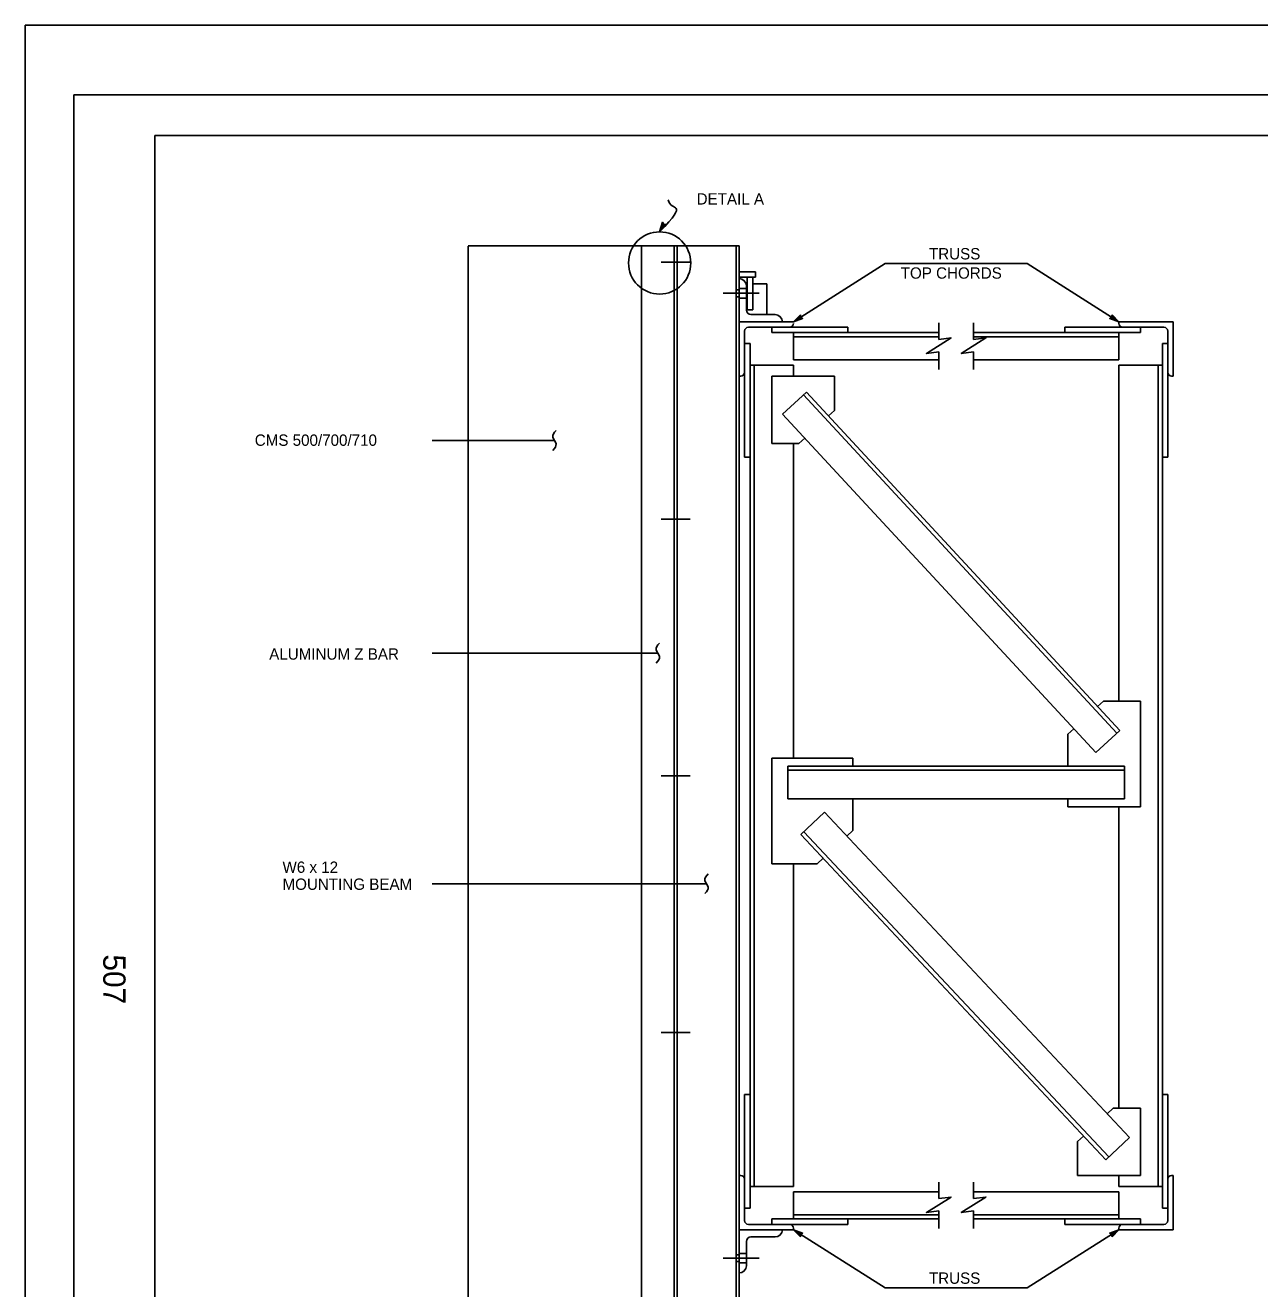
# Model space of a CAD drawing. Extents: x -893 to 867, y -474 to 712.
# Drawn here: x -893 to -131, y -68 to 712 of the extents above; entities that cross this region are included whole.
import ezdxf

# ---------------------------------------------------------------- set-up
doc = ezdxf.new("R2010")
doc.units = 0
for name, color, linetype in [('10 Sheet Format', 7, 'Continuous'), ('214 Text and Titles', 7, 'Continuous'), ('220 Structural Steel', 7, 'Continuous'), ('60 Nongeo Data', 7, 'Continuous'), ('str_Center-Line-A', 7, 'Continuous'), ('str_Dimensions-A', 7, 'Continuous'), ('str_Misc-Steel-A', 7, 'Continuous'), ('str_Misc-Steel-B', 7, 'Continuous'), ('str_Misc-Steel-C', 7, 'Continuous'), ('str_Misc-Steel-D', 7, 'Continuous'), ('str_Misc-Steel-E', 7, 'Continuous'), ('str_Misc-Steel-F', 7, 'Continuous'), ('str_Text-A', 7, 'Continuous')]:
    doc.layers.add(name, color=color, linetype=linetype)

# ---------------------------------------------------------------- blocks, each defined once
blk = doc.blocks.new('AHT')
at = {"layer": '60 Nongeo Data'}
blk.add_lwpolyline([(-5.9055, 1.3189), (0, 0), (-5.9059, -1.3094), (-5.6957, -0.9602), (-1.3693, -0.0035), (-5.6968, 0.9693), (-5.4886, 0.6205), (-2.7193, 0.002), (-5.4858, -0.6114), (-5.2756, -0.2622), (-4.0791, 0.0031), (-5.2799, 0.2713), (-5.1181, 0), (-5.9059, -1.3094), (-5.1181, 0)], close=True, dxfattribs=at)

msp = doc.modelspace()

# ---------------------------------------------------------------- linework, layer by layer
at = {"layer": '10 Sheet Format'}
for p, q in [((-863.45, 668.96), (836.55, 668.96)), ((-863.45, 668.96), (-863.45, -431.04)), ((-813.45, 643.96), (811.55, 643.96)), ((-813.45, 643.96), (-813.45, -406.04))]:
    msp.add_line(p, q, dxfattribs=at)
for points in [[(-893.45, -474.04), (866.55, -474.04), (866.55, 711.96), (-893.45, 711.96)], [(-863.45, -431.04), (836.55, -431.04), (836.55, 668.96), (-863.45, 668.96)]]:
    msp.add_lwpolyline(points, close=True, dxfattribs=at)
at = {"layer": '214 Text and Titles'}
msp.add_open_spline([(-501.77, 584.37), (-482.81, 604.13), (-495.17, 596.37), (-496.5, 604.13)], degree=3, dxfattribs=at)
at = {"layer": '220 Structural Steel'}
for p, q in [((-452.67, 528.82), (-425.87, 528.82)), ((-452.67, -58.68), (-452.67, -31.88)), ((-426.01, -31.91), (-452.67, -31.91)), ((-452.67, -31.91), (-452.67, -58.58)), ((-445.45, -36.36), (-430.45, -36.36)), ((-448.23, -54.14), (-448.23, -39.14)), ((-454.55, -47.38), (-452.67, -47.38)), ((-454.55, -51.56), (-452.67, -51.56))]:
    msp.add_line(p, q, dxfattribs=at)
for centre, radius, start, end in [((-445.45, -39.14), 2.78, 90, 180), ((-430.45, -31.91), 4.44, 270, 0), ((-452.67, -54.14), 4.44, 270, 0)]:
    msp.add_arc(centre, radius, start, end, dxfattribs=at)
at = {"layer": 'str_Center-Line-A'}
for p, q in [((-483, 565.64), (-500.87, 565.64)), ((-462.55, 546.41), (-440.23, 546.41)), ((-483, 407.03), (-500.87, 407.03)), ((-483, 248.43), (-500.87, 248.43)), ((-483, 89.82), (-500.87, 89.82)), ((-462.55, -49.47), (-440.23, -49.47))]:
    msp.add_line(p, q, dxfattribs=at)
at = {"layer": 'str_Dimensions-A'}
for p, q in [((-362.58, 564.77), (-419.17, 528.82)), ((-274.77, 564.77), (-218.18, 528.82)), ((-414.9, 533.1), (-414.9, 533.1)), ((-413.49, 530.88), (-413.49, 530.88)), ((-223.86, 530.88), (-223.86, 530.88)), ((-222.46, 533.1), (-222.46, 533.1)), ((-419.17, 528.82), (-419.17, 528.82)), ((-218.18, 528.82), (-218.18, 528.82)), ((-472.77, 181.81), (-642.17, 181.81)), ((-362.58, -67.86), (-419.17, -31.91)), ((-419.17, -31.91), (-419.17, -31.91)), ((-414.9, -36.19), (-414.9, -36.19)), ((-413.49, -33.97), (-413.49, -33.97)), ((-274.77, -67.86), (-218.18, -31.91)), ((-223.86, -33.97), (-223.86, -33.97)), ((-222.46, -36.19), (-222.46, -36.19)), ((-218.18, -31.91), (-218.18, -31.91))]:
    msp.add_line(p, q, dxfattribs=at)
for points in [[(-274.77, 564.77), (-362.58, 564.77)], [(-566.78, 455.53), (-642.17, 455.53)], [(-502.92, 324.2), (-642.17, 324.2)], [(-274.77, -67.86), (-362.58, -67.86)]]:
    msp.add_lwpolyline(points, dxfattribs=at)
for points in [[(-414.9, 533.1), (-419.17, 528.82), (-413.49, 530.88), (-413.85, 531.06), (-418.02, 529.55), (-414.88, 532.69), (-414.87, 532.28), (-416.88, 530.28), (-414.22, 531.24), (-414.58, 531.43), (-415.73, 531.01), (-414.86, 531.88), (-414.85, 531.56), (-413.49, 530.88), (-414.85, 531.56)], [(-222.46, 533.1), (-218.18, 528.82), (-223.86, 530.88), (-223.5, 531.06), (-219.34, 529.55), (-222.47, 532.69), (-222.48, 532.28), (-220.47, 530.28), (-223.14, 531.24), (-222.77, 531.43), (-221.62, 531.01), (-222.49, 531.88), (-222.5, 531.56), (-223.86, 530.88), (-222.5, 531.56)], [(-414.9, -36.19), (-419.17, -31.91), (-413.49, -33.97), (-413.85, -34.16), (-418.02, -32.64), (-414.88, -35.79), (-414.87, -35.38), (-416.88, -33.37), (-414.22, -34.34), (-414.58, -34.52), (-415.73, -34.1), (-414.86, -34.97), (-414.85, -34.66), (-413.49, -33.97), (-414.85, -34.66)], [(-222.46, -36.19), (-218.18, -31.91), (-223.86, -33.97), (-223.5, -34.16), (-219.34, -32.64), (-222.47, -35.79), (-222.48, -35.38), (-220.47, -33.37), (-223.14, -34.34), (-222.77, -34.52), (-221.62, -34.1), (-222.49, -34.97), (-222.5, -34.66), (-223.86, -33.97), (-222.5, -34.66)]]:
    msp.add_lwpolyline(points, close=True, dxfattribs=at)
for points in [[(-565.75, 461.66), (-567.12, 460.3), (-569.02, 457.57), (-564.53, 453.49), (-566.44, 450.76), (-567.8, 449.4)], [(-501.89, 330.33), (-503.26, 328.97), (-505.16, 326.25), (-500.67, 322.16), (-502.57, 319.43), (-503.94, 318.07)], [(-471.75, 187.95), (-473.11, 186.58), (-475.02, 183.86), (-470.52, 179.77), (-472.43, 177.04), (-473.8, 175.68)]]:
    msp.add_open_spline(points, degree=3, dxfattribs=at)
at = {"layer": 'str_Misc-Steel-A'}
for p, q in [((-492.87, 575.68), (-512.96, 575.68)), ((-419.17, 522.12), (-329.44, 522.12)), ((-419.17, 522.12), (-419.17, 505.37)), ((-419.17, 519.61), (-329.44, 519.61)), ((-307.91, 522.12), (-218.18, 522.12)), ((-307.91, 519.61), (-218.18, 519.61)), ((-218.18, 522.12), (-218.18, 505.37)), ((-419.17, 505.37), (-329.44, 505.37)), ((-307.91, 505.37), (-218.18, 505.37)), ((-214.83, 254.38), (-422.52, 254.38)), ((-422.52, 234.28), (-422.52, 254.38)), ((-214.83, 251.86), (-422.52, 251.86)), ((-214.83, 254.38), (-214.83, 234.28)), ((-214.83, 234.28), (-422.52, 234.28)), ((-329.44, -8.46), (-419.17, -8.46)), ((-419.17, -25.21), (-419.17, -8.46)), ((-218.18, -8.46), (-307.91, -8.46)), ((-218.18, -25.21), (-218.18, -8.46)), ((-329.44, -22.7), (-419.17, -22.7)), ((-218.18, -22.7), (-307.91, -22.7)), ((-329.44, -25.21), (-419.17, -25.21)), ((-218.18, -25.21), (-307.91, -25.21))]:
    msp.add_line(p, q, dxfattribs=at)
at = {"layer": 'str_Misc-Steel-B'}
for p, q in [((-442.62, 559.64), (-452.67, 559.64)), ((-442.62, 556.29), (-452.67, 556.29)), ((-447.65, 536.19), (-447.65, 556.29)), ((-444.3, 536.19), (-444.3, 556.29)), ((-442.62, 556.29), (-442.62, 559.64)), ((-447.65, 552.27), (-448.4, 552.27)), ((-435.59, 552.27), (-444.3, 552.27)), ((-435.59, 552.27), (-435.59, 533.26)), ((-447.65, 536.19), (-444.3, 536.19)), ((-432.57, 525.47), (-385.67, 525.47)), ((-432.57, 525.47), (-432.57, 522.12)), ((-385.67, 522.12), (-385.67, 525.47)), ((-251.68, 522.12), (-251.68, 525.47)), ((-204.78, 525.47), (-251.68, 525.47)), ((-204.78, 525.47), (-204.78, 522.12)), ((-449.32, 515.42), (-449.32, 445.28)), ((-445.97, 515.42), (-449.32, 515.42)), ((-445.97, 445.28), (-445.97, 515.42)), ((-432.57, 522.12), (-385.67, 522.12)), ((-204.78, 522.12), (-251.68, 522.12)), ((-191.38, 445.28), (-191.38, 515.42)), ((-191.38, 515.42), (-188.03, 515.42)), ((-188.03, 515.42), (-188.03, 445.28)), ((-432.57, 453.6), (-432.57, 495.32)), ((-393.78, 495.32), (-432.57, 495.32)), ((-393.78, 474.07), (-393.78, 495.32)), ((-393.78, 474.07), (-397.47, 470.66)), ((-415.91, 453.6), (-432.57, 453.6)), ((-412.22, 457.01), (-415.91, 453.6)), ((-449.32, 445.28), (-445.97, 445.28)), ((-188.03, 445.28), (-191.38, 445.28)), ((-227.65, 294.57), (-231.33, 291.15)), ((-227.65, 294.57), (-204.78, 294.57)), ((-204.78, 294.57), (-204.78, 229.25)), ((-246.09, 277.5), (-249.77, 274.09)), ((-249.77, 254.38), (-249.77, 274.09)), ((-382.5, 259.4), (-432.57, 259.4)), ((-432.57, 194.05), (-432.57, 259.4)), ((-382.5, 259.4), (-382.5, 254.38)), ((-382.5, 234.28), (-382.5, 214.67)), ((-249.77, 229.25), (-249.77, 234.28)), ((-249.77, 229.25), (-204.78, 229.25)), ((-382.5, 214.67), (-386.17, 211.24)), ((-400.84, 197.49), (-404.5, 194.05)), ((-404.5, 194.05), (-432.57, 194.05)), ((-449.32, -18.51), (-449.32, 51.63)), ((-449.32, 51.63), (-445.97, 51.63)), ((-445.97, 51.63), (-445.97, -18.51)), ((-191.38, 51.63), (-191.38, -18.51)), ((-188.03, 51.63), (-191.38, 51.63)), ((-188.03, -18.51), (-188.03, 51.63)), ((-225.42, 39.74), (-221.75, 43.18)), ((-221.75, 43.18), (-204.78, 43.18)), ((-204.78, 43.18), (-204.78, 1.59)), ((-243.75, 22.56), (-240.08, 25.99)), ((-243.75, 22.56), (-243.75, 1.59)), ((-243.75, 1.59), (-204.78, 1.59)), ((-445.97, -18.51), (-449.32, -18.51)), ((-191.38, -18.51), (-188.03, -18.51)), ((-432.57, -25.21), (-385.67, -25.21)), ((-432.57, -28.56), (-432.57, -25.21)), ((-432.57, -28.56), (-385.67, -28.56)), ((-385.67, -25.21), (-385.67, -28.56)), ((-251.68, -25.21), (-251.68, -28.56)), ((-204.78, -25.21), (-251.68, -25.21)), ((-204.78, -28.56), (-251.68, -28.56)), ((-204.78, -28.56), (-204.78, -25.21))]:
    msp.add_line(p, q, dxfattribs=at)
at = {"layer": 'str_Misc-Steel-C'}
for p, q in [((-419.17, 502.02), (-445.97, 502.02)), ((-445.97, 502.02), (-445.97, -5.11)), ((-443.46, 502.02), (-443.46, -5.11)), ((-419.17, 495.32), (-419.17, 502.02)), ((-218.18, 502.02), (-191.38, 502.02)), ((-218.18, 502.02), (-218.18, 294.57)), ((-193.89, 502.02), (-193.89, -5.11)), ((-191.38, 502.02), (-191.38, -5.11)), ((-419.17, 259.4), (-419.17, 453.6)), ((-218.18, 229.25), (-218.18, 43.31)), ((-419.17, -5.11), (-419.17, 194.05)), ((-218.18, 1.59), (-218.18, -5.11)), ((-419.17, -5.11), (-445.97, -5.11)), ((-218.18, -5.11), (-191.38, -5.11))]:
    msp.add_line(p, q, dxfattribs=at)
at = {"layer": 'str_Misc-Steel-D'}
for p, q in [((-492.87, -102.21), (-492.87, 575.68)), ((-492.87, 575.68), (-452.67, 575.68)), ((-491, -145.75), (-491, 575.68)), ((-454.55, -145.75), (-454.55, 575.68)), ((-452.67, -102.21), (-452.67, 575.68)), ((-452.67, 528.82), (-452.67, 555.48)), ((-454.55, 548.5), (-452.67, 548.5)), ((-452.67, 549.34), (-448.23, 549.34)), ((-448.23, 551.04), (-448.23, 536.04)), ((-454.55, 544.31), (-452.67, 544.31)), ((-452.67, 543.47), (-448.23, 543.47)), ((-445.45, 533.26), (-430.45, 533.26)), ((-452.67, 528.82), (-419.17, 528.82)), ((-452.67, 495.32), (-452.67, 528.82)), ((-426.01, 528.82), (-452.67, 528.82)), ((-449.32, 523.12), (-449.32, 497.66)), ((-421.52, 525.47), (-446.98, 525.47)), ((-329.44, 528.12), (-329.44, 517.92)), ((-307.91, 528.12), (-307.91, 517.92)), ((-218.18, 527.81), (-218.18, 528.82)), ((-218.18, 528.82), (-184.68, 528.82)), ((-190.37, 525.47), (-215.83, 525.47)), ((-188.03, 497.66), (-188.03, 523.12)), ((-184.68, 528.82), (-184.68, 495.32)), ((-329.44, 510.31), (-329.44, 499.37)), ((-307.91, 510.31), (-307.91, 499.37)), ((-451.67, 495.32), (-452.67, 495.32)), ((-184.68, 495.32), (-185.68, 495.32)), ((-452.67, 1.59), (-452.67, -31.91)), ((-451.67, 1.59), (-452.67, 1.59)), ((-185.68, 1.59), (-184.68, 1.59)), ((-184.68, 1.59), (-184.68, -31.91)), ((-449.32, -26.22), (-449.32, -0.76)), ((-329.44, -2.46), (-329.44, -12.66)), ((-307.91, -2.46), (-307.91, -12.66)), ((-188.03, -26.22), (-188.03, -0.76)), ((-329.44, -20.28), (-329.44, -31.21)), ((-307.91, -20.28), (-307.91, -31.21)), ((-421.52, -28.56), (-446.98, -28.56)), ((-419.17, -31.91), (-419.17, -30.91)), ((-218.18, -31.91), (-218.18, -30.91)), ((-218.18, -31.91), (-218.18, -30.91)), ((-215.83, -28.56), (-190.37, -28.56)), ((-452.67, -31.91), (-419.17, -31.91)), ((-426.01, -31.91), (-452.67, -31.91)), ((-452.67, -31.91), (-452.67, -58.58)), ((-445.45, -36.36), (-430.45, -36.36)), ((-184.68, -31.91), (-218.18, -31.91)), ((-452.67, -46.54), (-448.23, -46.54)), ((-448.23, -54.13), (-448.23, -39.14)), ((-454.55, -47.38), (-452.67, -47.38)), ((-454.55, -51.56), (-452.67, -51.56)), ((-452.67, -52.4), (-448.23, -52.4))]:
    msp.add_line(p, q, dxfattribs=at)
for points in [[(-329.44, 510.31), (-337.06, 509.35), (-321.82, 518.88), (-329.44, 517.92)], [(-307.91, 510.31), (-315.53, 509.35), (-300.29, 518.88), (-307.91, 517.92)], [(-329.44, -20.28), (-337.06, -21.23), (-321.82, -11.7), (-329.44, -12.66)], [(-307.91, -20.28), (-315.53, -21.23), (-300.29, -11.7), (-307.91, -12.66)]]:
    msp.add_lwpolyline(points, dxfattribs=at)
for centre, radius, start, end in [((-452.67, 551.04), 4.44, 0, 90), ((-445.45, 536.04), 2.78, 180, 270), ((-430.45, 528.82), 4.44, 0, 90), ((-446.98, 523.12), 2.34, 90, 180), ((-421.52, 527.81), 2.34, 270, 0), ((-215.83, 527.81), 2.34, 180, 270), ((-190.37, 523.12), 2.34, 0, 90), ((-451.67, 497.66), 2.34, 270, 0), ((-185.68, 497.66), 2.34, 180, 270), ((-451.67, -0.76), 2.34, 0, 90), ((-185.68, -0.76), 2.34, 90, 180), ((-446.98, -26.22), 2.34, 180, 270), ((-421.52, -30.91), 2.34, 0, 90), ((-215.83, -30.91), 2.34, 90, 180), ((-190.37, -26.22), 2.34, 270, 0), ((-445.45, -39.14), 2.78, 90, 180), ((-430.45, -31.91), 4.44, 270, 0), ((-452.67, -54.13), 4.44, 270, 360)]:
    msp.add_arc(centre, radius, start, end, dxfattribs=at)
at = {"layer": 'str_Misc-Steel-E'}
for p, q in [((-411.12, 485.41), (-425.87, 471.76)), ((-217.68, 276.4), (-411.12, 485.41)), ((-219.53, 274.7), (-412.97, 483.71)), ((-232.43, 262.75), (-425.87, 471.76)), ((-217.68, 276.4), (-232.43, 262.75)), ((-399.92, 225.9), (-414.58, 212.15)), ((-399.92, 225.9), (-211.67, 25.07)), ((-414.58, 212.15), (-226.33, 11.33)), ((-412.75, 213.87), (-224.5, 13.05)), ((-226.33, 11.33), (-211.67, 25.07))]:
    msp.add_line(p, q, dxfattribs=at)
at = {"layer": 'str_Misc-Steel-F'}
for p, q in [((-512.96, 575.68), (-620.07, 575.68)), ((-620.07, -78.74), (-620.07, 575.6)), ((-512.96, -78.74), (-512.96, 575.68))]:
    msp.add_line(p, q, dxfattribs=at)
at = {"layer": 'str_Text-A'}
msp.add_circle((-501.77, 565.16), 19.21, dxfattribs=at)

# ---------------------------------------------------------------- block references
at = {"layer": '214 Text and Titles', "xscale": 1.0169299288180917, "yscale": 1.0119820262506543, "rotation": -118.79908075774509}
msp.add_blockref('AHT', (-501.77, 584.37), dxfattribs=at)

# ---------------------------------------------------------------- texts
at = {"layer": '10 Sheet Format'}
msp.add_text('507', height=13.779, rotation=270, dxfattribs=at).set_placement((-845.33, 138.13))
at = {"layer": 'str_Text-A'}
for s, p in [('DETAIL A', (-478.93, 601.22)), ('TRUSS', (-335.49, 567.35)), ('TOP CHORDS', (-352.92, 555.45)), ('CMS 500/700/710', (-751.76, 452.24)), ('ALUMINUM Z BAR', (-742.83, 320.16)), ('W6 x 12', (-734.63, 188.52)), ('MOUNTING BEAM', (-734.63, 178.02)), ('TRUSS', (-335.49, -65.28))]:
    msp.add_text(s, height=7, dxfattribs=at).set_placement(p)

doc.saveas('drawing.dxf')
